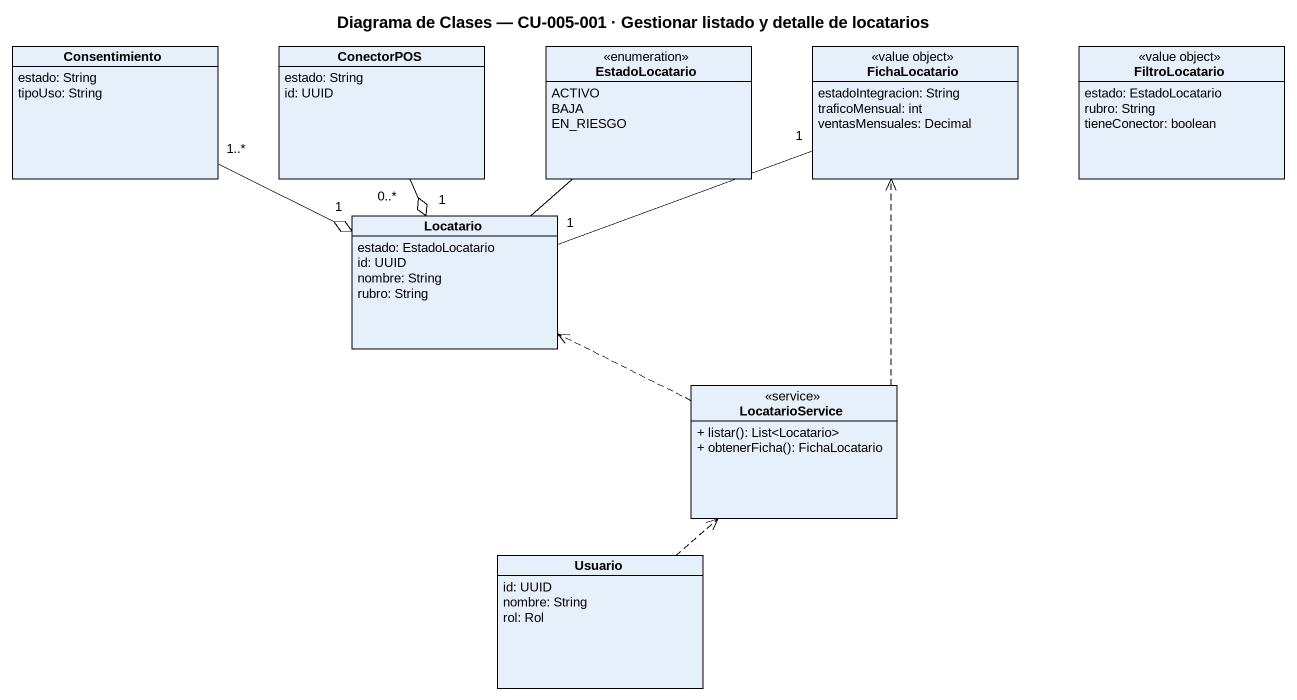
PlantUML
@startuml
title Diagrama de Clases — CU-005-001 · Gestionar listado y detalle de locatarios
hide circle
hide empty members
skinparam classAttributeIconSize 0
class Consentimiento {
  estado: String
  tipoUso: String
}
class ConectorPOS {
  estado: String
  id: UUID
}
enum EstadoLocatario {
  ACTIVO
  BAJA
  EN_RIESGO
}
class FichaLocatario <<value object>> {
  estadoIntegracion: String
  traficoMensual: int
  ventasMensuales: Decimal
}
class FiltroLocatario <<value object>> {
  estado: EstadoLocatario
  rubro: String
  tieneConector: boolean
}
class Locatario {
  estado: EstadoLocatario
  id: UUID
  nombre: String
  rubro: String
}
class LocatarioService <<service>> {
  + listar(): List<Locatario>
  + obtenerFicha(): FichaLocatario
}
class Usuario {
  id: UUID
  nombre: String
  rol: Rol
}
Locatario "1" o-left- "1..*" Consentimiento
Locatario "1" o-up- "0..*" ConectorPOS
Locatario -up- EstadoLocatario
Locatario "1" -right- "1" FichaLocatario
LocatarioService .up.> FichaLocatario
LocatarioService .left.> Locatario
Usuario .up.> LocatarioService
@enduml
